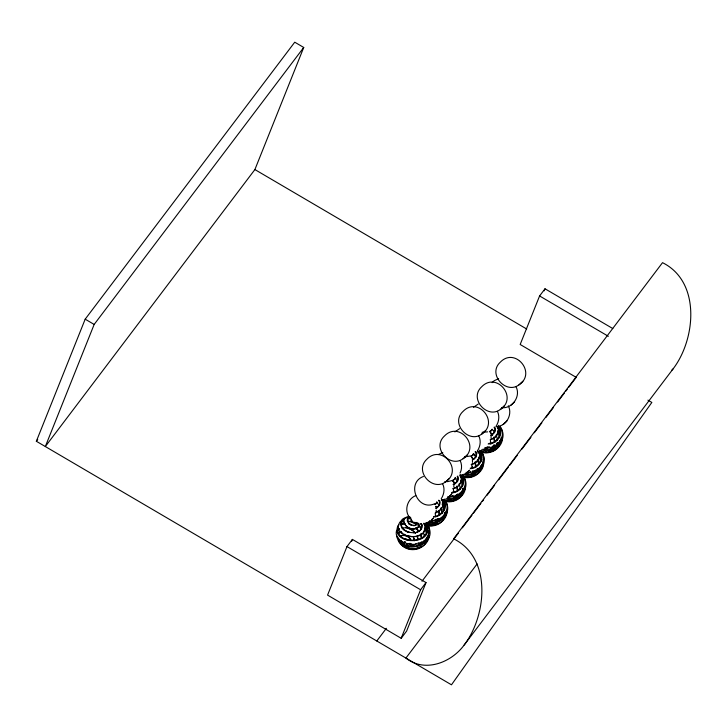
<?xml version="1.0" encoding="UTF-8"?>
<svg xmlns="http://www.w3.org/2000/svg" width="727" height="727" viewBox="0 0 727 727"><rect width="100%" height="100%" fill="white"/><g stroke="black" fill="none" stroke-linecap="round" stroke-linejoin="round"><path stroke-width="1.09" d="M417.78 539.743L417.08 536.053M472.223 467.779L471.523 464.09M457.447 491.343L456.674 486.754M475.74 467.161L474.967 462.581M494.505 442.361L493.733 437.772M453.83 486.945L453.893 484.482M472.45 462.336L472.514 459.864M491.07 437.718L491.134 435.255M497.659 431.802L497.686 431.211M417.334 523.086C414.581 529.629 402.185 520.359 409.664 516.479M427.63 536.635L427.431 538.598M444.57 513.698L444.624 512.762M445.506 512.998L444.488 517.742M462.899 488.608L461.536 493.878M463.781 488.844L463.581 490.807M482.074 464.662L481.874 466.634M418.916 525.303L418.252 527.075M465.371 487.19C465.235 497.268 453.73 502.975 444.788 500.621M502.43 438.208C502.375 444.515 497.377 449.722 491.525 451.403M435.609 516.688L435.2 513.053M453.884 492.533L453.23 488.262M414.136 540.615L414.054 538.88M435.909 513.044L436.273 510.154M460.527 481.365L460.6 480.783M396.606 535.463C399.977 556.991 441.007 545.695 427.294 524.458M428.167 535.799L426.794 540.315M429.139 535.999C427.812 550.702 403.821 553.62 398.251 540.561M446.042 512.172L444.206 517.506M446.542 510.454C445.651 519.323 435.564 523.894 427.549 522.313M464.317 488.017L463.708 490.798M464.817 486.299C463.99 494.751 454.629 499.422 446.86 498.295M482.61 463.835L481.247 468.352M483.591 464.035C482.71 473.622 471.687 478.63 463.081 476.449M501.376 439.035L500.421 442.698M501.875 437.318C500.985 446.187 490.898 450.758 482.882 449.177M426.685 537.326L425.386 541.66M481.138 465.362L479.829 469.697M499.903 440.562L498.149 445.669M436.782 501.966L436.136 503.447M490.843 444.088L490.289 439.281M478.693 457.774L478.82 457.183M444.433 514.607L442.816 518.805M500.43 442.779L500.83 438.854M497.404 442.734L496.332 445.796L494.424 448.305M426.94 540.47L427.222 539.543M455.002 478.112L454.411 479.293M473.295 453.939L472.704 455.111M463.099 492.688L463.372 491.761M481.392 468.506L481.665 467.579M411.391 519.342C410.573 521.95 413.99 524.24 416.298 523.231A2.017 1.536 20.7 0 0 416.78 522.831A2.017 1.527 23.8 0 1 417.044 523.449L416.026 525.23M478.457 468.342L475.658 473.113M406.984 543.414L407.284 544.996L408.965 546.368M401.549 540.524L401.949 543.614M421.442 541.76L418.816 545.813M457.592 493.969L455.465 497.559M475.885 469.796L473.268 473.85M494.651 444.988L492.034 449.041M423.759 541.088L421.215 545.077M441.643 517.46L439.635 520.868M459.918 493.306L457.91 496.714M647.93 400.141L651.846 402.431L451.476 684.807L36.35 441.271L85.186 319.171L294.744 42.193L303.732 47.464L254.895 169.564L45.328 446.542L94.165 324.442L303.732 47.464M346.979 546.568L327.568 595.104L401.177 638.288L406.602 631.118L426.013 582.581L352.404 539.407L346.979 546.568L420.597 589.751L401.177 638.288M351.577 541.47L352.404 539.407M612.806 328.559L545.014 288.783L539.588 295.953L520.178 344.489L576.357 377.44M544.187 290.855L545.014 288.783M497.277 433.546L496.768 434.691M437.018 502.148L435.891 503.72M455.293 477.993L454.166 479.566M439.081 518.805L436.7 522.177M493.906 445.088L492.134 447.823L489.571 449.604M460.064 473.059C462.063 469.224 462.063 464.353 460.109 460.5M463.363 491.679L462.481 493.351M400.986 540.706L400.632 542.542M426.186 542.233L426.604 541.37M423.559 531.455L423.832 530.892M459.991 483.11L458.991 484.755M478.002 459.491L478.284 458.928M445.542 481.946C463.544 470.096 441.689 443.752 426.885 459.219C413.172 471.687 434.455 493.706 447.241 480.338M441.207 498.804C444.088 494.387 445.088 488.508 442.552 483.7M463.09 458.746C481.101 446.896 459.246 420.542 444.442 436.018C430.729 448.486 452.003 470.496 464.798 457.138M448.941 496.786L451.103 494.751L452.403 492.215M481.719 434.128C499.722 422.278 477.875 395.933 463.063 411.4C449.35 423.868 470.633 445.887 483.428 432.52M477.385 450.976C480.265 446.569 481.265 440.689 478.739 435.882M500.34 409.51C518.342 397.669 496.496 371.315 481.683 386.782C467.97 399.25 489.253 421.269 502.048 407.911M496.005 426.367C498.895 421.951 499.885 416.071 497.359 411.273M518.96 384.901C536.971 373.051 515.116 346.697 500.312 362.173C486.599 374.641 507.873 396.651 520.668 383.293M501.675 407.702C512.353 408.828 521.123 396.206 515.979 386.655M500.449 425.84C508.109 422.987 512.135 413.118 508.318 405.811M406.711 543.914L406.766 545.523M398.078 527.066C394.216 546.677 436.491 543.396 424.777 523.34M396.624 530.301C393.543 540.425 408.101 545.759 416.162 544.087C426.404 543.605 433.337 530.91 426.431 522.677M397.333 530.946L399.232 528.774M420.424 542.469L418.925 544.587L416.362 546.368M438.308 518.833L434.791 522.459M456.583 494.687L453.066 498.304M474.876 470.505L473.368 472.623L470.805 474.404M473.441 454.139L472.459 455.384M492.206 429.33L491.225 430.584M499.54 444.37L500.012 443.552M462.345 494.442C459.173 500.512 451.485 502.939 445.088 501.394M499.404 445.46C496.078 451.803 487.89 454.148 481.292 452.203M444.342 513.444L444.788 512.68M462.617 489.289L463.063 488.526M441.107 508.373L441.434 507.828M403.794 543.069L405.293 541.997M464.144 645.049C486.817 615.46 492.17 557.927 453.612 538.798L662.524 262.665C701.082 281.803 695.73 339.327 673.066 368.916L464.144 645.049C451.203 662.733 424.713 672.993 405.902 658.071L477.139 563.916M425.713 543.06C420.66 551.13 406.938 552.093 401.249 544.305M443.588 519.423C440.326 524.658 433.574 526.802 427.685 525.73M480.156 471.096C476.721 476.585 469.488 478.666 463.381 477.221M410.337 517.251C405.884 518.487 407.729 524.431 411.473 525.23M491.67 430.03L490.943 430.847M398.132 533.863L401.168 531.728M477.285 460.573L477.675 460.037M496.441 435.237L495.614 436.282M36.35 441.271L37.722 439.462M376.786 640.987L386.382 628.319M421.996 581.236L458.301 533.254M462.408 527.82L472.005 515.152M473.368 513.335L480.901 503.384M482.274 501.566L483.646 499.758M487.072 495.232L494.605 485.272M498.713 479.838L508.3 467.17M509.672 465.353L517.206 455.393M522.004 449.059L530.91 437.29M534.336 432.765L541.869 422.805M545.977 417.371L553.511 407.411M557.618 401.986L564.47 392.925M565.842 391.117L567.214 389.308M568.578 387.5L576.111 377.54M420.597 589.751L426.013 582.581M404.63 542.033L404.157 543.214L404.621 544.768M397.923 525.676C389.936 546.131 437.3 545.85 425.958 523.367M489.471 446.796L487.172 448.305L484.709 448.586M470.705 471.596L468.406 473.104L465.562 473.341M416.253 543.56C414.49 545.677 410.055 546.35 408.683 543.523M476.848 461.091L475.258 462.472M421.924 533.545L422.405 533.055M671.539 370.461L673.066 368.916M492.115 382.666L494.151 380.739L498.658 378.658M473.486 407.284L478.239 404.039M454.866 431.902L459.618 428.648M467.561 472.177L469.724 470.142L467.852 471.896M431.384 519.996L433.546 517.96L431.674 519.714M520.959 383.011L522.831 381.257M502.339 407.629L504.211 405.866M512.762 403.512L514.634 401.749M483.709 432.247L485.581 430.484M465.089 456.856L466.961 455.102M505.101 422.669L506.973 420.906M447.532 480.065L449.404 478.302M449.231 496.514L451.103 494.751M510.763 405.393L512.471 403.785M503.102 424.55L504.811 422.941M472.795 455.038L471.859 455.893M454.502 479.22L452.412 480.683M436.227 503.375L434.946 504.456M417.734 527.611L418.343 527.002M399.959 521.995C389.272 539.298 432.938 543.242 423.859 523.213M397.896 533.091L401.04 531.51M495.132 436.773L494.024 437.672M439.799 509.909L438.063 511.208M433.801 520.268L431.42 521.568L428.639 521.586M458.074 497.931L458.764 497.359M496.559 443.643L497.295 443.052M490.625 431.093L491.261 430.52M472.495 455.32L471.514 456.12M454.202 479.502L452.63 480.42M435.927 503.657L435.219 504.156M417.416 527.857L419.234 525.467L418.716 523.167M400.259 536.408C403.848 533.745 410.073 536.053 411.009 540.425M457.547 486.218L456.338 487.054M420.806 534.436L421.387 534.009M400.731 522.64L403.894 521.168M398.423 525.23L398.978 524.821M470.251 468.197C478.248 467.87 484.582 458.192 479.229 451.376M451.958 492.379C460.291 492.088 466.507 481.701 460.518 474.995M495.132 448.95L493.615 449.931M451.712 496.423L447.65 497.568M477.003 468.997L477.793 468.452M492.988 450.622L493.678 450.158M474.222 475.422L474.913 474.958M419.779 547.395L420.47 546.922M490.925 430.784L489.471 431.702M417.707 527.548C410.437 534.272 396.251 518.987 408.819 516.352M473.059 459.437C475.794 458.092 477.221 454.211 475.085 451.749M418.607 531.401C421.351 530.065 422.769 526.175 420.633 523.722M400.522 521.586L401.14 521.214M474.849 474.731L475.631 474.268M457.338 498.449L455.747 499.331M420.406 546.704L421.178 546.241M455.22 500.022L455.929 499.603M427.521 524.967L432.81 525.121L437.654 523.758M492.733 438.445L493.397 438.072M473.968 463.244L474.631 462.872M420.179 534.845L416.48 536.29L413.027 536.662M491.288 434.919C494.16 433.765 496.059 429.957 494.069 427.249M472.523 459.718C475.794 458.737 477.993 454.457 475.822 451.494M435.955 508.055C438.826 506.901 440.726 503.093 438.735 500.385M490.552 431.02L489.689 431.438M417.334 527.793C412.654 530.201 405.112 527.829 404.139 522.268M438.281 454.584L442.788 452.503M423.441 476.467C405.784 482.864 417.489 511.644 434.691 503.729M415.78 495.623C407.792 498.613 404.167 509.436 408.901 516.579M400.241 536.108C404.085 534.263 409.601 536.426 410.846 540.588M472.768 476.203L473.513 475.849M418.316 548.167L419.061 547.813M455.675 487.426L454.221 488.044M436.691 511.908L437.4 511.581M404.603 519.287C398.687 521.35 401.386 529.201 406.129 530.928M490.725 435.173C494.069 434.337 496.759 430.257 494.796 427.04M472.259 459.927L472.859 459.655M453.666 484.155C456.656 483.173 459.01 479.511 457.219 476.548M435.691 508.264C438.717 507.228 441.207 503.675 439.662 500.53M417.507 531.946C420.86 531.092 423.55 527.039 421.587 523.803M418.416 531.619L416.907 532.164M491.979 450.713L492.806 450.349M418.761 547.486L419.597 547.113M493.142 445.551L494.06 445.151M434.237 522.74L433.101 523.158M435.428 524.849L436.2 524.54M492.025 438.772L490.498 439.317M472.514 463.862L473.259 463.572M454.92 499.694L453.194 500.276M435.791 524.176L436.645 523.849M453.066 484.382C456.638 483.7 459.837 479.502 457.737 476.012M436.863 519.042L437.818 518.687M437 524.212C442.897 522.395 447.514 516.606 447.087 510.309M401.004 524.658L405.575 523.949M490.761 451.712L489.198 452.203M471.996 476.512L470.433 477.003M452.93 500.958L453.703 500.694M417.552 548.476L415.989 548.967M490.789 439.526C496.45 438.472 500.739 431.529 497.077 426.44M435.455 512.662C441.116 511.599 445.406 504.665 441.743 499.576M472.45 471.014L473.431 470.705M418.007 542.978L418.979 542.669M492.333 451.076L487.072 452.058L480.856 451.412M470.869 455.911L464.426 456.929M452.249 480.529L447.723 481.61L444.842 481.519M416.28 532.355L417.171 532.128M491.125 451.04L488.471 451.667M472.359 475.84L470.596 476.303M417.916 547.804L416.153 548.267M400.968 523.885L404.221 523.376M471.16 464.553C477.157 463.835 482.192 456.683 478.311 451.249M452.866 488.726C459.119 488.044 464.099 480.329 459.691 474.967M411.818 544.123L409.174 543.778A2.145 1.563 19.6 0 1 408.965 543.614M434.873 519.587L435.882 519.342M434.919 524.431L427.867 524.73M415.617 532.509L416.498 532.337M433.865 525.339L430.693 525.712M487.626 431.865L482.092 432.283M401.631 527.775L406.893 527.884L411.473 529.792M489.017 443.397C497.014 443.061 503.348 433.392 497.995 426.576M470.442 468.679C479.302 468.361 485.918 457.31 479.547 450.186M452.149 492.851C460.654 492.497 467.397 482.21 461.7 474.958M433.683 516.534C441.68 516.197 448.014 506.528 442.661 499.713M433.874 517.006C442.034 516.606 448.85 507.064 443.833 499.731M452.121 495.614L453.148 495.432M452.303 500.485L446.142 500.576M414.935 532.637L415.799 532.5M451.34 501.339L445.978 501.239M488.162 444.006C497.386 444.242 505.011 432.928 498.313 425.377M414.772 525.648L413.19 525.666M409.065 517.333L409.783 517.251M403.958 538.807L406.557 539.098L408.51 540.443M415.072 532.627L413.499 532.755M407.175 517.733C397.487 517.506 399.559 530.428 407.52 531.61M468.842 477.276L465.725 477.294M414.39 549.239L411.282 549.258M487.072 446.851L488.135 446.769M468.815 476.576L465.28 476.53M414.363 548.549L410.828 548.494M486.808 452.548L485.254 452.548M485.79 451.84L486.681 451.83M413.545 532.755L410.346 532.491M408.338 518.596L410.973 518.824M484.873 447.523C496.496 449.722 507.928 435.982 499.64 425.913M466.107 472.332C477.73 474.531 489.162 460.782 480.874 450.713M447.814 496.505C459.437 498.704 470.869 484.964 462.581 474.895M429.539 520.659C441.162 522.858 452.594 509.118 444.306 499.049M407.193 520.905L413.654 522.586M412.127 536.644L406.784 535.517M429.921 525.685L427.703 525.394M408.956 517.706L410.855 517.933M464.117 473.977C473.068 475.985 484.446 469.397 483.11 459.3M445.615 498.995C458.655 502.757 472.286 487.29 462.872 475.812M409.61 543.378L410.664 543.514M481.583 449.822C494.796 454.384 509.682 438.808 499.931 426.831M462.817 474.622C476.031 479.184 490.916 463.617 481.165 451.631M426.249 522.958C439.462 527.511 454.348 511.944 444.597 499.967M483.201 451.594L480.811 450.985M405.675 527.411L409.819 528.756L412.836 530.728M409.983 548.367L407.602 547.758M409.537 532.318L410.491 532.509M483.037 452.258L481.692 451.876M409.828 549.03L407.856 548.412M408.738 532.1L409.737 532.346M425.958 525.33L424.368 524.785M410.728 520.823L411.718 521.132M408.828 524.022L411.627 525.076M407.956 531.837L408.983 532.137M408.247 531.891L406.429 531.201M404.639 541.924L405.575 542.306M407.529 532.191L408.165 532.464M407.193 532.164L407.865 532.446M425.15 524.53L425.74 524.785M406.157 539.507L406.866 539.834M406.175 547.167L406.866 547.476M405.13 534.799L405.948 535.181M414.572 523.04L417.198 524.703M404.903 546.495L405.512 546.84M539.588 295.953L608.354 336.292M254.895 169.564L526.693 329.013M85.186 319.171L94.165 324.442M403.612 533.927L404.357 534.381M415.635 522.958L416.571 523.549M412.127 530.083L415.635 533.536M418.016 525.339L421.524 529.092M415.917 527.793L419.27 531.41M415.735 528.084L418.888 531.492M402.249 532.918L400.577 531.219M413.509 531.146L415.308 532.955M489.889 431.684L492.488 434.646M471.123 456.492L473.722 459.446M452.83 480.665L455.429 483.628M452.603 480.929L455.038 483.7M492.015 429.257L494.733 432.32M473.631 453.63L475.876 456.029M473.25 454.057L475.967 457.129M455.338 477.812L456.129 478.575M454.957 478.239L457.674 481.301M438.763 500.212L439.535 500.958M436.682 502.393L439.399 505.456M420.878 523.849L422.378 525.376M477.648 451.004L481.619 457.056M476.103 452.63L476.83 453.412M419.979 526.366L421.424 528.002M490.343 432.601L492.597 435.473M471.578 457.401L473.332 459.528M493.942 430.402L494.642 431.229M460.827 474.822L462.036 476.358M435.955 506.246L437.154 507.782M435.637 506.419L436.763 507.855M497.132 426.967L500.385 432.256M460.073 475.949L463.326 481.238M441.798 500.103L445.397 506.346M423.923 523.74L427.176 529.02M479.747 451.394L480.874 452.994M443.179 499.731L443.761 500.512M426.095 522.768L426.713 523.594M425.295 523.358L426.422 524.958M418.361 523.74L418.77 524.458M400.413 542.678L399.023 539.116M461.763 475.494L462.245 476.212M443.488 499.649L443.97 500.367M442.27 503.048L444.379 506.919M498.222 430.847L500.076 434.791M497.495 431.156L499.867 437.727M479.457 455.647L481.31 459.591M461.163 479.829L463.017 483.773M442.161 504.293L444.397 509.909M425.013 527.611L427.167 532.573M444.306 501.321L444.788 502.166M477.93 452.276L478.175 452.748M413.318 536.971L413.999 538.771M479.257 456.856L480.965 461.572M460.963 481.038L462.672 485.754M424.804 528.82L426.304 532.582M496.223 434.882L497.577 440.189M477.457 459.682L478.748 464.117M459.164 483.864L460.518 489.171M440.889 508.009L442.243 513.326M413.563 537.453L414.136 539.27M493.878 437.063L495.06 441.989M475.113 461.872L476.249 465.989M456.82 486.045L457.955 490.162M420.669 533.836L421.796 537.953M399.159 528.747L399.423 529.374M417.353 536.262L417.607 536.935M478.52 460.545L478.857 461.491M441.952 508.882L442.289 509.827M423.396 532.527L424.304 536.081M438.89 511.026L439.726 515.125M438.399 510.908L439.19 514.761M420.524 534.545L421.306 538.389M417.807 537.607L418.098 539.57M424.686 534.4L424.895 535.354M397.551 536.944C402.576 552.138 431.674 547.631 428.521 530.328M472.405 466.316L472.55 467.606M411.137 519.442L412.936 522.177L416.516 522.622A2.145 1.636 20.7 0 0 416.889 522.359M414.136 539.334L414.263 540.688"/></g></svg>
